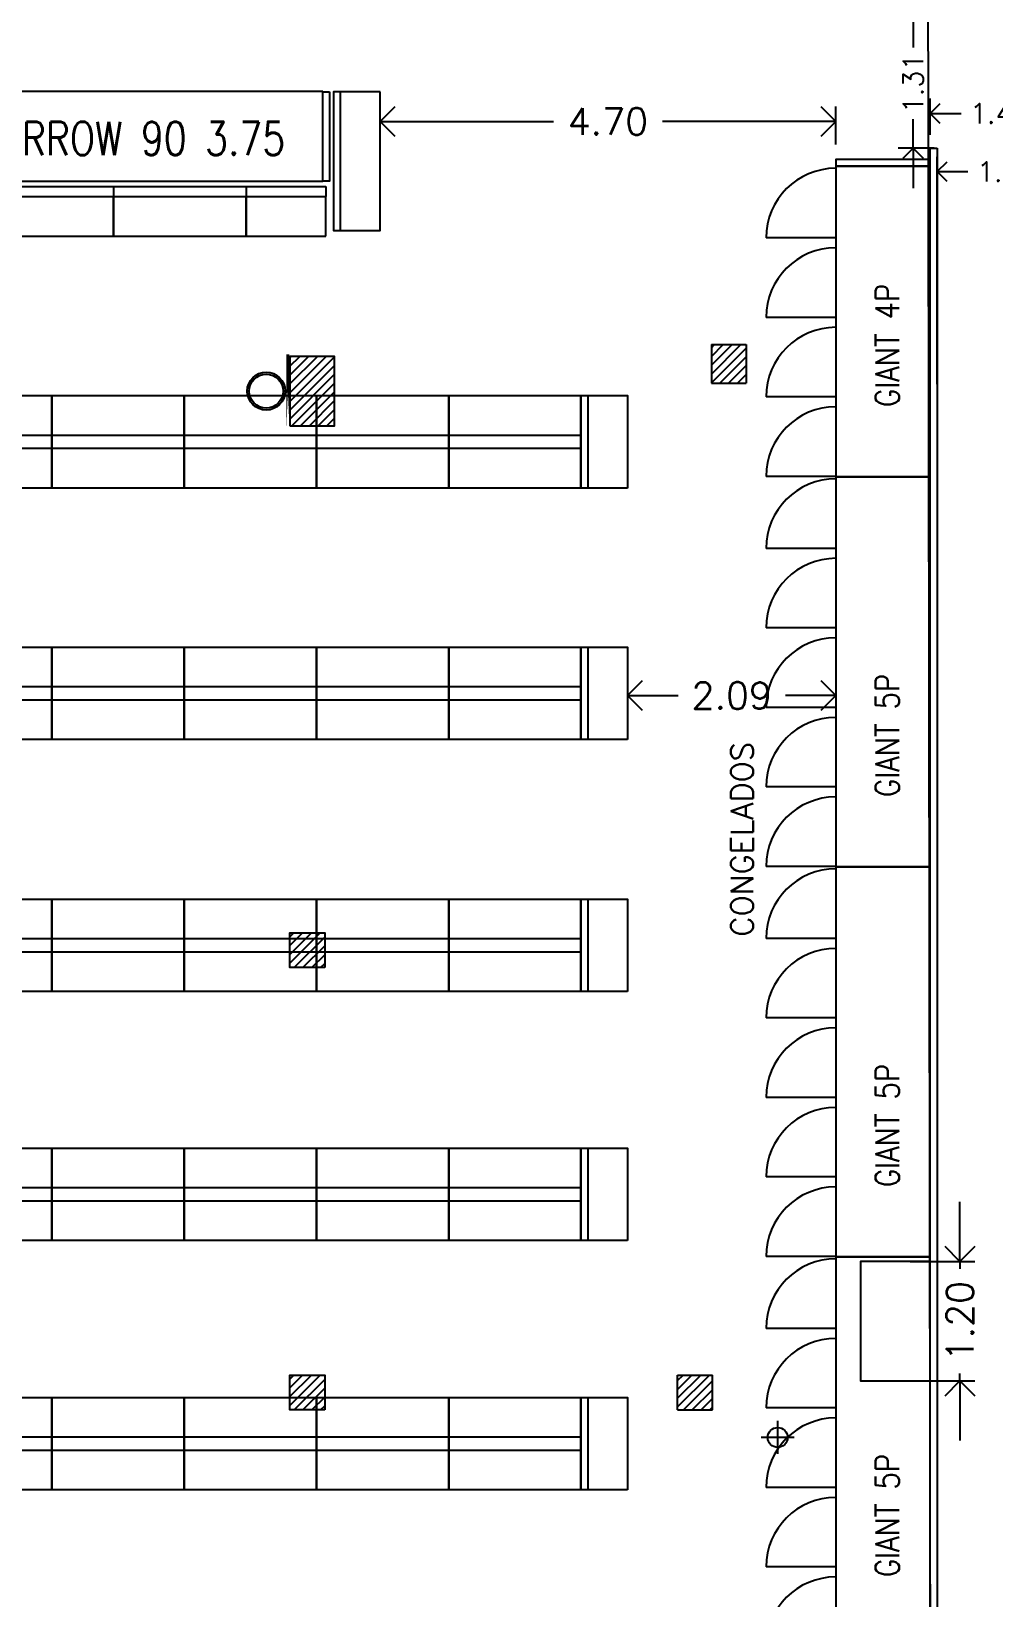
# Model space of a CAD drawing. Extents: x 26 to 214, y -151 to 101.
# Drawn here: x 180.4 to 190.08, y -118.26 to -102.5 of the extents above; entities that cross this region are included whole.
import ezdxf
from ezdxf.enums import TextEntityAlignment as Align

# ---------------------------------------------------------------- set-up
doc = ezdxf.new("R2010")
doc.units = 0
doc.header["$LTSCALE"] = 10
doc.header["$MEASUREMENT"] = 0
doc.linetypes.add('TRACKS', pattern=[0.3, 0.15, 0.15])
doc.layers.get('0').update_dxf_attribs({"linetype": 'CONTINUOUS'})
doc.layers.get('DEFPOINTS').update_dxf_attribs({"linetype": 'CONTINUOUS'})
for name, color, linetype in [('05 TXT', 7, 'CONTINUOUS'), ('10-COL', 6, 'CONTINUOUS'), ('10-EQUIP-SECTORES', 3, 'CONTINUOUS'), ('2005-10 PANEL DE CAMARA', 4, 'CONTINUOUS'), ('ALMACEN-G', 230, 'CONTINUOUS'), ('COTAS-LAYOUT', 1, 'CONTINUOUS'), ('GONDOLAS', 30, 'CONTINUOUS'), ('implantaciones', 7, 'TRACKS'), ('MONTACARGA', 2, 'CONTINUOUS'), ('PERECEDEROS-G', 103, 'CONTINUOUS')]:
    doc.layers.add(name, color=color, linetype=linetype)
doc.styles.add('ROMANS', font='romans.shx')
doc.styles.add('SIMPLEX2', font='ROMANS.SHX')
doc.dimstyles.new('ACOTA', dxfattribs={"dimtxt": 0.2, "dimasz": 0.2, "dimexe": 0.15, "dimexo": 0.05, "dimgap": 0.1, "dimtad": 0, "dimzin": 0, "dimdsep": 46, "dimtxsty": 'ROMANS', "dimblk1": 'OPEN90', "dimblk2": 'OPEN90', "dimsah": 1, "dimcen": 0, "dimclrd": 1, "dimclre": 1, "dimclrt": 3, "dimaunit": 1, "dimadec": 0, "dimazin": 0, "dimtfac": 1, "dimtix": 1, "dimtmove": 2, "dimatfit": 3, "dimldrblk": 'OPEN90', "dimfxl": 0, "dimtolj": 1, "dimtzin": 0, "dimarcsym": 0})
doc.dimstyles.new('COTA1502', dxfattribs={"dimscale": 1.5, "dimtxt": 0.18, "dimasz": 0.2, "dimexe": 0.1, "dimexo": 0.1, "dimgap": 0.09, "dimtad": 0, "dimzin": 0, "dimdsep": 46, "dimtxsty": 'ROMANS', "dimblk": 'OPEN90', "dimcen": 0.1, "dimclrd": 256, "dimclre": 256, "dimclrt": 2, "dimadec": 0, "dimazin": 0, "dimtfac": 1, "dimtix": 1, "dimtmove": 2, "dimatfit": 3, "dimldrblk": 'OPEN90', "dimfxl": 0, "dimtolj": 1, "dimtzin": 0, "dimarcsym": 0})

# ---------------------------------------------------------------- blocks, each defined once
blk = doc.blocks.new('_Open90')
at = {"color": 0, "linetype": 'ByBlock', "lineweight": -2}
for p, q in [((0, 0), (-1, 0)), ((-0.5, 0.5), (0, 0)), ((0, 0), (-0.5, -0.5))]:
    blk.add_line(p, q, dxfattribs=at)
blk = doc.blocks.new('*D89')
at = {"layer": 'COTAS-LAYOUT', "color": 1, "lineweight": -2, "transparency": 16777216}
for p, q in [((189.512, -106.053), (189.512, -103.765)), ((190.913, -104.1), (190.913, -103.765)), ((189.712, -103.915), (189.822, -103.915)), ((190.713, -103.915), (190.603, -103.915))]:
    blk.add_line(p, q, dxfattribs=at)
at = {"layer": 'DEFPOINTS', "color": 0, "transparency": 16777216}
for p in [(189.512, -103.915), (190.913, -104.15, -28.9), (189.512, -106.103, -28.9)]:
    blk.add_point(p, dxfattribs=at)
at = {"layer": 'COTAS-LAYOUT', "color": 1, "lineweight": -2, "transparency": 16777216, "xscale": 0.2, "yscale": 0.2, "zscale": 0.2, "rotation": 180}
blk.add_blockref('_Open90', (189.512, -103.915), dxfattribs=at)
at = {"layer": 'COTAS-LAYOUT', "color": 1, "lineweight": -2, "transparency": 16777216, "xscale": 0.2, "yscale": 0.2, "zscale": 0.2}
blk.add_blockref('_Open90', (190.913, -103.915), dxfattribs=at)
at = {"layer": 'COTAS-LAYOUT', "color": 3, "transparency": 16777216, "insert": (190.213, -103.915), "char_height": 0.2, "attachment_point": 5, "style": 'ROMANS'}
blk.add_mtext('\\A1;1.40', dxfattribs=at)
blk = doc.blocks.new('*D105')
at = {"layer": 'COTAS-LAYOUT', "color": 1, "lineweight": -2, "transparency": 16777216}
for p, q in [((190.842, -102.683), (190.842, -103.479)), ((189.442, -103.546), (189.442, -103.179)), ((189.642, -103.329), (189.752, -103.329)), ((190.642, -103.329), (190.533, -103.329))]:
    blk.add_line(p, q, dxfattribs=at)
at = {"layer": 'DEFPOINTS', "color": 0, "transparency": 16777216}
for p in [(190.842, -102.633, -28.9), (189.442, -103.329), (189.442, -103.596, -28.9)]:
    blk.add_point(p, dxfattribs=at)
at = {"layer": 'COTAS-LAYOUT', "color": 1, "lineweight": -2, "transparency": 16777216, "xscale": 0.2, "yscale": 0.2, "zscale": 0.2, "rotation": 180}
blk.add_blockref('_Open90', (189.442, -103.329), dxfattribs=at)
at = {"layer": 'COTAS-LAYOUT', "color": 1, "lineweight": -2, "transparency": 16777216, "xscale": 0.2, "yscale": 0.2, "zscale": 0.2}
blk.add_blockref('_Open90', (190.842, -103.329), dxfattribs=at)
at = {"layer": 'COTAS-LAYOUT', "color": 3, "transparency": 16777216, "insert": (190.142, -103.329), "char_height": 0.2, "attachment_point": 5, "style": 'ROMANS'}
blk.add_mtext('\\A1;1.40', dxfattribs=at)
blk = doc.blocks.new('*D145')
at = {"lineweight": -2, "transparency": 16777216}
for p, q in [((189.741, -114.58), (189.741, -114.28)), ((189.242, -114.88), (189.891, -114.88)), ((189.741, -114.88), (189.741, -114.953)), ((189.242, -116.08), (189.891, -116.08)), ((189.741, -116.08), (189.741, -116.007)), ((189.741, -116.38), (189.741, -116.68))]:
    blk.add_line(p, q, dxfattribs=at)
at = {"layer": 'DEFPOINTS', "color": 0, "transparency": 16777216}
for p in [(189.092, -114.88, -28.9), (189.092, -116.08, -28.9), (189.741, -116.08)]:
    blk.add_point(p, dxfattribs=at)
at = {"lineweight": -2, "transparency": 16777216, "xscale": 0.3, "yscale": 0.3, "zscale": 0.3}
for p, rotation in [((189.741, -114.88), 270), ((189.741, -116.08), 90)]:
    blk.add_blockref('_Open90', p, dxfattribs=dict(at, rotation=rotation))
at = {"color": 2, "transparency": 16777216, "insert": (189.741, -115.48), "char_height": 0.27, "attachment_point": 5, "rotation": 90, "style": 'ROMANS'}
blk.add_mtext('\\A1;1.20', dxfattribs=at)
blk = doc.blocks.new('PARED 60')
for p, q in [((0, 1.334), (0.1, 1.334)), ((0, 1.334), (0, 0)), ((0.1, 1.334), (0.1, 0)), ((0.1, 1.334), (0.5, 1.334)), ((0.5, 1.334), (0.5, 0)), ((0, 0), (0.1, 0)), ((0.5, 0), (0.1, 0))]:
    blk.add_line(p, q)
blk = doc.blocks.new('P093')
blk.add_line((-0.07, 0.93), (-0.07, 0))
blk.add_lwpolyline([(-0.47, 0), (0, 0), (0, 0.93), (-0.47, 0.93)], close=True)
blk = doc.blocks.new('.93-B')
for p, q in [((0, 0.93), (0, 0)), ((1.33, 0.93), (0, 0.93)), ((0, 0.93), (0, 0.53)), ((1.33, 0), (1.33, 0.93)), ((0, 0.53), (1.33, 0.53)), ((1.33, 0.53), (1.33, 0.4)), ((1.33, 0.4), (0, 0.4)), ((0, 0), (1.33, 0))]:
    blk.add_line(p, q)
blk = doc.blocks.new('fox90-3.75')
at = {"layer": 'PERECEDEROS-G'}
for p, q in [((0, 0.767), (0, -0.133)), ((3.75, 0.767), (0, 0.767)), ((3.75, -0.133), (3.75, 0.767)), ((0, -0.133), (3.75, -0.133))]:
    blk.add_line(p, q, dxfattribs=at)
at = {"layer": 'PERECEDEROS-G', "style": 'ROMANS', "width": 0.8}
blk.add_text('NARROW 90 3.75', height=0.336, dxfattribs=at).set_placement((1.818, 0.129), align=Align.CENTER)
blk = doc.blocks.new('4puertas')
for p, q in [((584.114, 532.358), (584.114, 533.058)), ((584.914, 532.358), (584.914, 533.058)), ((585.714, 532.358), (585.714, 533.058)), ((586.514, 532.358), (586.514, 533.058)), ((587.314, 532.358), (587.314, 533.058))]:
    blk.add_line(p, q)
blk.add_lwpolyline([(584.11, 531.408), (588.034, 531.408), (588.034, 532.358), (584.11, 532.358)], close=True)
for centre in [(584.114, 532.358), (584.914, 532.358), (585.714, 532.358), (586.514, 532.358), (587.314, 532.358)]:
    blk.add_arc(centre, 0.7, 0, 90)
at = {"layer": 'implantaciones', "style": 'ROMANS', "width": 0.85}
blk.add_text('GIANT 5P', height=0.2394, rotation=0.0001, dxfattribs=at).set_placement((585.432, 531.72), align=Align.CENTER)
blk = doc.blocks.new('*D205')
at = {"layer": 'COTAS-LAYOUT', "color": 1, "lineweight": -2, "transparency": 16777216}
for p, q in [((189.27, -102.173), (189.27, -101.973)), ((187.274, -102.373), (189.42, -102.373)), ((189.27, -102.373), (189.27, -102.665)), ((189.27, -103.68), (189.27, -103.388)), ((189.483, -103.68), (189.12, -103.68)), ((189.27, -103.88), (189.27, -104.08))]:
    blk.add_line(p, q, dxfattribs=at)
at = {"layer": 'DEFPOINTS', "color": 0, "transparency": 16777216}
for p in [(187.224, -102.373), (189.27, -102.373), (189.533, -103.68)]:
    blk.add_point(p, dxfattribs=at)
at = {"layer": 'COTAS-LAYOUT', "color": 1, "lineweight": -2, "transparency": 16777216, "xscale": 0.2, "yscale": 0.2, "zscale": 0.2}
for p, rotation in [((189.27, -102.373), 270), ((189.27, -103.68), 90)]:
    blk.add_blockref('_Open90', p, dxfattribs=dict(at, rotation=rotation))
at = {"layer": 'COTAS-LAYOUT', "color": 3, "transparency": 16777216, "insert": (189.27, -103.027), "char_height": 0.2, "attachment_point": 5, "rotation": 90, "style": 'ROMANS'}
blk.add_mtext('\\A1;1.31', dxfattribs=at)
blk = doc.blocks.new('*D219')
at = {"layer": 'DEFPOINTS', "color": 0, "transparency": 16777216}
for p in [(188.492, -108.973), (186.399, -109.163), (188.492, -109.186)]:
    blk.add_point(p, dxfattribs=at)
at = {"layer": 'GONDOLAS', "lineweight": -2, "transparency": 16777216}
for p, q in [((186.699, -109.186), (186.906, -109.186)), ((188.192, -109.186), (187.986, -109.186)), ((188.492, -109.123), (188.492, -109.336)), ((186.399, -109.313), (186.399, -109.336))]:
    blk.add_line(p, q, dxfattribs=at)
at = {"layer": 'GONDOLAS', "lineweight": -2, "transparency": 16777216, "xscale": 0.3, "yscale": 0.3, "zscale": 0.3, "rotation": 180}
blk.add_blockref('_Open90', (186.399, -109.186), dxfattribs=at)
at = {"layer": 'GONDOLAS', "lineweight": -2, "transparency": 16777216, "xscale": 0.3, "yscale": 0.3, "zscale": 0.3}
blk.add_blockref('_Open90', (188.492, -109.186), dxfattribs=at)
at = {"layer": 'GONDOLAS', "color": 2, "transparency": 16777216, "insert": (187.446, -109.186), "char_height": 0.27, "attachment_point": 5, "style": 'ROMANS'}
blk.add_mtext('\\A1;2.09', dxfattribs=at)
blk = doc.blocks.new('4')
for p, q in [((584.114, 532.358), (584.114, 533.058)), ((584.914, 532.358), (584.914, 533.058)), ((585.714, 532.358), (585.714, 533.058)), ((586.514, 532.358), (586.514, 533.058))]:
    blk.add_line(p, q)
blk.add_lwpolyline([(584.11, 531.408), (587.234, 531.408), (587.234, 532.358), (584.11, 532.358)], close=True)
for centre in [(584.114, 532.358), (584.914, 532.358), (585.714, 532.358), (586.514, 532.358)]:
    blk.add_arc(centre, 0.7, 0, 90)
at = {"layer": 'implantaciones', "style": 'ROMANS', "width": 0.85}
blk.add_text('GIANT 4P', height=0.2394, rotation=0.0001, dxfattribs=at).set_placement((585.432, 531.72), align=Align.CENTER)
blk = doc.blocks.new('*D228')
at = {"layer": 'ALMACEN-G', "lineweight": -2, "transparency": 16777216}
for p, q in [((183.91, -103.658), (183.91, -103.26)), ((188.493, -103.641), (188.493, -103.26)), ((184.21, -103.41), (185.655, -103.41)), ((188.193, -103.41), (186.748, -103.41))]:
    blk.add_line(p, q, dxfattribs=at)
at = {"layer": 'DEFPOINTS', "color": 0, "transparency": 16777216}
for p in [(183.91, -103.41), (183.91, -103.808), (188.493, -103.791)]:
    blk.add_point(p, dxfattribs=at)
at = {"layer": 'ALMACEN-G', "lineweight": -2, "transparency": 16777216, "xscale": 0.3, "yscale": 0.3, "zscale": 0.3, "rotation": 180}
blk.add_blockref('_Open90', (183.91, -103.41), dxfattribs=at)
at = {"layer": 'ALMACEN-G', "lineweight": -2, "transparency": 16777216, "xscale": 0.3, "yscale": 0.3, "zscale": 0.3}
blk.add_blockref('_Open90', (188.493, -103.41), dxfattribs=at)
at = {"layer": 'ALMACEN-G', "color": 2, "transparency": 16777216, "insert": (186.201, -103.41), "char_height": 0.27, "attachment_point": 5, "style": 'ROMANS'}
blk.add_mtext('\\A1;4.70', dxfattribs=at)

msp = doc.modelspace()

# ---------------------------------------------------------------- hatches: boundary and pattern name
at = {"layer": '10-COL'}
h = msp.add_hatch(dxfattribs=at)
h.set_pattern_fill('ANSI31', color=1, scale=0.5, style=0)
h.set_pattern_definition([(45, (121.15979, -104.415125), (-0.044194174, 0.044194174), [])])
h.paths.add_polyline_path([(187.591, -105.654), (187.591, -106.043), (187.241, -106.043), (187.241, -105.654)])
h = msp.add_hatch(dxfattribs=at)
h.set_pattern_fill('ANSI31', color=1, scale=0.5, style=0)
h.set_pattern_definition([(45, (124.7215, -104.845356), (-0.044194174, 0.044194174), [])])
h.paths.add_polyline_path([(183.002, -106.473), (183.452, -106.473), (183.452, -105.773), (183.002, -105.773)])
h = msp.add_hatch(dxfattribs=at)
h.set_pattern_fill('ANSI31', color=1, scale=0.5, style=0)
h.set_pattern_definition([(45, (121.1715, -115.195356), (-0.044194174, 0.044194174), [])])
h.paths.add_polyline_path([(183.002, -111.573), (183.352, -111.573), (183.352, -111.923), (183.002, -111.923)])
h = msp.add_hatch(dxfattribs=at)
h.set_pattern_fill('ANSI31', color=1, scale=0.5, style=0)
h.set_pattern_definition([(45, (121.1715, -119.645356), (-0.044194174, 0.044194174), [])])
h.paths.add_polyline_path([(183.002, -116.023), (183.352, -116.023), (183.352, -116.373), (183.002, -116.373)])
h = msp.add_hatch(dxfattribs=at)
h.set_pattern_fill('ANSI31', color=1, scale=0.5, style=0)
h.set_pattern_definition([(45, (121.1715, -119.645356), (-0.044194174, 0.044194174), [])])
h.paths.add_polyline_path([(183.002, -116.023), (183.352, -116.023), (183.352, -116.373), (183.002, -116.373)])
h = msp.add_hatch(dxfattribs=at)
h.set_pattern_fill('ANSI31', color=1, scale=0.5, style=0)
h.set_pattern_definition([(45, (121.4715, -109.295356), (-0.044194174, 0.044194174), [])])
h.paths.add_polyline_path([(186.902, -116.023), (187.252, -116.023), (187.252, -116.373), (186.902, -116.373)])
h = msp.add_hatch(dxfattribs=at)
h.set_pattern_fill('ANSI31', color=1, scale=0.5, style=0)
h.set_pattern_definition([(45, (121.4715, -109.295356), (-0.044194174, 0.044194174), [])])
h.paths.add_polyline_path([(186.902, -116.023), (187.252, -116.023), (187.252, -116.373), (186.902, -116.373)])

# ---------------------------------------------------------------- linework, layer by layer
msp.add_lwpolyline([(189.442, -114.88), (188.742, -114.88), (188.742, -116.08), (189.442, -116.08), (189.442, -114.88)])
for p, q in [((187.241, -105.654), (187.591, -105.654)), ((187.241, -105.654), (187.241, -106.043)), ((187.591, -105.654), (187.591, -106.043)), ((187.241, -106.043), (187.591, -106.043)), ((186.902, -116.373), (186.902, -116.023)), ((186.902, -116.023), (187.252, -116.023)), ((186.902, -116.373), (186.902, -116.023)), ((186.902, -116.023), (187.252, -116.023)), ((187.252, -116.373), (187.252, -116.023)), ((187.252, -116.373), (187.252, -116.023)), ((186.902, -116.373), (187.252, -116.373)), ((186.902, -116.373), (187.252, -116.373))]:
    msp.add_line(p, q, dxfattribs=at)
at = {"layer": '10-COL', "color": 9, "const_width": 0.03}
msp.add_lwpolyline([(182.982, -106.493), (182.982, -106.493), (182.982, -105.753), (182.982, -105.753)], close=True, dxfattribs=at)
at = {"layer": '10-COL'}
for points in [[(183.002, -106.473), (183.452, -106.473), (183.452, -105.773), (183.002, -105.773)], [(183.352, -111.923), (183.002, -111.923), (183.002, -111.573), (183.352, -111.573)], [(183.352, -116.373), (183.002, -116.373), (183.002, -116.023), (183.352, -116.023)], [(183.352, -116.373), (183.002, -116.373), (183.002, -116.023), (183.352, -116.023)]]:
    msp.add_lwpolyline(points, close=True, dxfattribs=at)
at = {"layer": '10-COL', "color": 3}
msp.add_circle((182.764, -106.123), 0.191, dxfattribs=at)
at = {"layer": '10-COL', "color": 1}
msp.add_circle((182.764, -106.123), 0.171, dxfattribs=at)
at = {"layer": '10-EQUIP-SECTORES'}
for p, q in [((187.908, -116.816, 28.9), (187.908, -116.483, 28.9)), ((188.075, -116.65, 28.9), (187.742, -116.65, 28.9))]:
    msp.add_line(p, q, dxfattribs=at)
msp.add_circle((187.908, -116.65, 28.9), 0.1, dxfattribs=at)
at = {"layer": '2005-10 PANEL DE CAMARA'}
msp.add_line((189.442, -103.68), (189.512, -103.68), dxfattribs=at)
for points in [[(189.442, -119.329), (189.442, -103.688)], [(189.512, -103.68), (189.512, -119.329)]]:
    msp.add_lwpolyline(points, dxfattribs=at)
at = {"layer": 'MONTACARGA'}
msp.add_lwpolyline([(152.202, -105.773), (151.634, -105.773), (151.644, -96.273), (189.412, -96.273), (189.442, -119.409), (156.702, -119.409), (156.702, -116.159), (152.036, -116.159), (152.036, -106.773), (152.202, -106.773), (152.202, -105.773)], dxfattribs=at)
at = {"layer": 'PERECEDEROS-G'}
for points in [[(183.402, -103.111), (183.402, -104.011), (183.332, -104.011), (183.332, -103.111)], [(189.443, -103.791), (188.493, -103.791), (188.493, -103.861), (189.443, -103.861)]]:
    msp.add_lwpolyline(points, close=True, dxfattribs=at)

# ---------------------------------------------------------------- block references
at = {"layer": 'ALMACEN-G', "yscale": 1.5, "rotation": 180}
msp.add_blockref('P093', (183.44, -103.111), dxfattribs=at)
at = {"layer": 'ALMACEN-G', "xscale": -1}
for name, p, rotation in [('PARED 60', (181.227, -104.064), 90), ('PARED 60', (182.562, -104.064), 90), ('.93-B', (179.279, -106.168), 180), ('.93-B', (180.609, -106.168), 180), ('.93-B', (181.939, -106.168), 180), ('.93-B', (183.269, -106.168), 180), ('.93-B', (184.599, -106.168), 180), ('.93-B', (179.279, -108.698), 180), ('.93-B', (180.609, -108.698), 180), ('.93-B', (181.939, -108.698), 180), ('.93-B', (183.269, -108.698), 180), ('.93-B', (184.599, -108.698), 180), ('.93-B', (179.279, -111.233), 180), ('.93-B', (180.609, -111.233), 180), ('.93-B', (181.939, -111.233), 180), ('.93-B', (183.269, -111.233), 180), ('.93-B', (184.599, -111.233), 180), ('.93-B', (179.279, -113.738), 180), ('.93-B', (180.609, -113.738), 180), ('.93-B', (181.939, -113.738), 180), ('.93-B', (183.269, -113.738), 180), ('.93-B', (184.599, -113.738), 180), ('.93-B', (179.279, -116.248), 180), ('.93-B', (180.609, -116.248), 180), ('.93-B', (181.939, -116.248), 180), ('.93-B', (183.269, -116.248), 180), ('.93-B', (184.599, -116.248), 180)]:
    msp.add_blockref(name, p, dxfattribs=dict(at, rotation=rotation))
at = {"layer": 'ALMACEN-G', "xscale": -1, "yscale": 0.6, "rotation": 90}
msp.add_blockref('PARED 60', (183.362, -104.064), dxfattribs=at)
at = {"layer": 'ALMACEN-G', "xscale": -1}
for p in [(185.929, -107.098), (185.929, -109.628), (185.929, -112.163), (185.929, -114.668), (185.929, -117.178)]:
    msp.add_blockref('P093', p, dxfattribs=at)
at = {"layer": 'GONDOLAS'}
msp.add_blockref('fox90-3.75', (179.582, -103.877), dxfattribs=at)
at = {"layer": 'PERECEDEROS-G'}
for name, p, rotation in [('4', (720.85, -691.095), 90), ('4puertas', (720.833, -695.035), 89.99829532189531), ('4puertas', (720.833, -698.959), 89.99829532189531), ('4puertas', (720.833, -702.883), 89.99829532189531)]:
    msp.add_blockref(name, p, dxfattribs=dict(at, rotation=rotation))

# ---------------------------------------------------------------- texts
at = {"layer": '05 TXT', "linetype": 'Continuous', "style": 'SIMPLEX2'}
msp.add_text('CONGELADOS', height=0.225, rotation=90, dxfattribs=at).set_placement((187.663, -111.611, -11.986))

# ---------------------------------------------------------------- dimensions: what is measured, and where the dimension line sits
dim = msp.add_aligned_dim(p1=(189.092, -114.88), p2=(189.092, -116.08), distance=0.649, dimstyle='COTA1502')
dim.commit()
dim.dimension.update_dxf_attribs({"geometry": '*D145', "text_midpoint": (189.741, -115.48, 28.9)})
at = {"layer": 'ALMACEN-G', "color": 0}
dim = msp.add_linear_dim(base=(183.91, -103.41), p1=(188.493, -103.791), p2=(183.91, -103.808), text='4.70', dimstyle='COTA1502', override={"dimfxl": 0.08, "dimarcsym": 1}, dxfattribs=at)
dim.commit()
dim.dimension.update_dxf_attribs({"geometry": '*D228', "text_midpoint": (186.201, -103.41)})
at = {"layer": 'COTAS-LAYOUT'}
dim = msp.add_linear_dim(base=(189.27, -102.373), p1=(189.533, -103.68), p2=(187.224, -102.373), angle=90, dimstyle='ACOTA', dxfattribs=at)
dim.commit()
dim.dimension.update_dxf_attribs({"geometry": '*D205', "text_midpoint": (189.27, -103.027)})
for base, p1, p2, picture, middle in [((189.442, -103.329, 28.9), (190.842, -102.633), (189.442, -103.596), '*D105', (190.142, -103.329, 28.9)), ((189.512, -103.915, 28.9), (190.913, -104.15), (189.512, -106.103), '*D89', (190.213, -103.915, 28.9))]:
    dim = msp.add_linear_dim(base=base, p1=p1, p2=p2, dimstyle='ACOTA', dxfattribs=at)
    dim.commit()
    dim.dimension.update_dxf_attribs({"geometry": picture, "text_midpoint": middle})
at = {"layer": 'GONDOLAS'}
dim = msp.add_linear_dim(base=(188.492, -109.186), p1=(186.399, -109.163), p2=(188.492, -108.973), dimstyle='COTA1502', override={"dimfxl": 0.08, "dimarcsym": 1}, dxfattribs=at)
dim.commit()
dim.dimension.update_dxf_attribs({"geometry": '*D219', "text_midpoint": (187.446, -109.186)})

doc.saveas('drawing.dxf')
